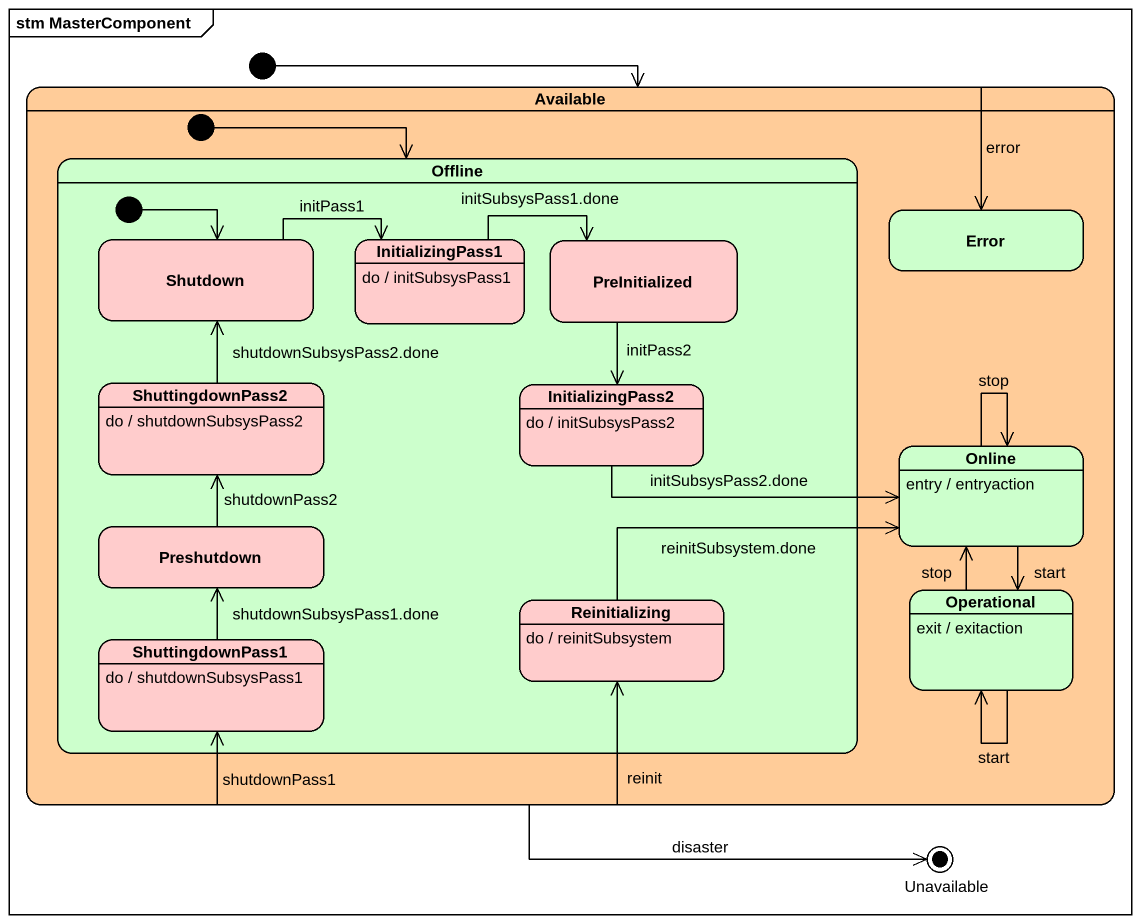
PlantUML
@startuml
mainframe stm MasterComponent
hide empty description
state Available #FFCC99 {
  state Offline #CCFFCC {
    state Shutdown #FFCCCC
    state InitializingPass1 #FFCCCC
    InitializingPass1 : do / initSubsysPass1
    state PreInitialized #FFCCCC
    state ShuttingdownPass2 #FFCCCC
    ShuttingdownPass2 : do / shutdownSubsysPass2
    state InitializingPass2 #FFCCCC
    InitializingPass2 : do / initSubsysPass2
    state Preshutdown #FFCCCC
    state Reinitializing #FFCCCC
    Reinitializing : do / reinitSubsystem
    state ShuttingdownPass1 #FFCCCC
    ShuttingdownPass1 : do / shutdownSubsysPass1
    [*] --> Shutdown
  }
  state Error #CCFFCC
  state Online #CCFFCC
  Online : entry / entryaction
  state Operational #CCFFCC
  Operational : exit / exitaction
  [*] --> Offline
}
state Unavailable <<end>>
[*] --> Available
Available -right-> Error : error
Available --> Reinitializing : reinit
Available --> ShuttingdownPass1 : shutdownPass1
Available --> Unavailable : disaster
Shutdown -right-> InitializingPass1 : initPass1
InitializingPass1 -right-> PreInitialized : initSubsysPass1.done
PreInitialized --> InitializingPass2 : initPass2
ShuttingdownPass2 -up-> Shutdown : shutdownSubsysPass2.done
InitializingPass2 -right-> Online : initSubsysPass2.done
Online --> Online : stop
Online --> Operational : start
Preshutdown -up-> ShuttingdownPass2 : shutdownPass2
Reinitializing -right-> Online : reinitSubsystem.done
Operational -up-> Online : stop
Operational --> Operational : start
ShuttingdownPass1 -up-> Preshutdown : shutdownSubsysPass1.done
@enduml
